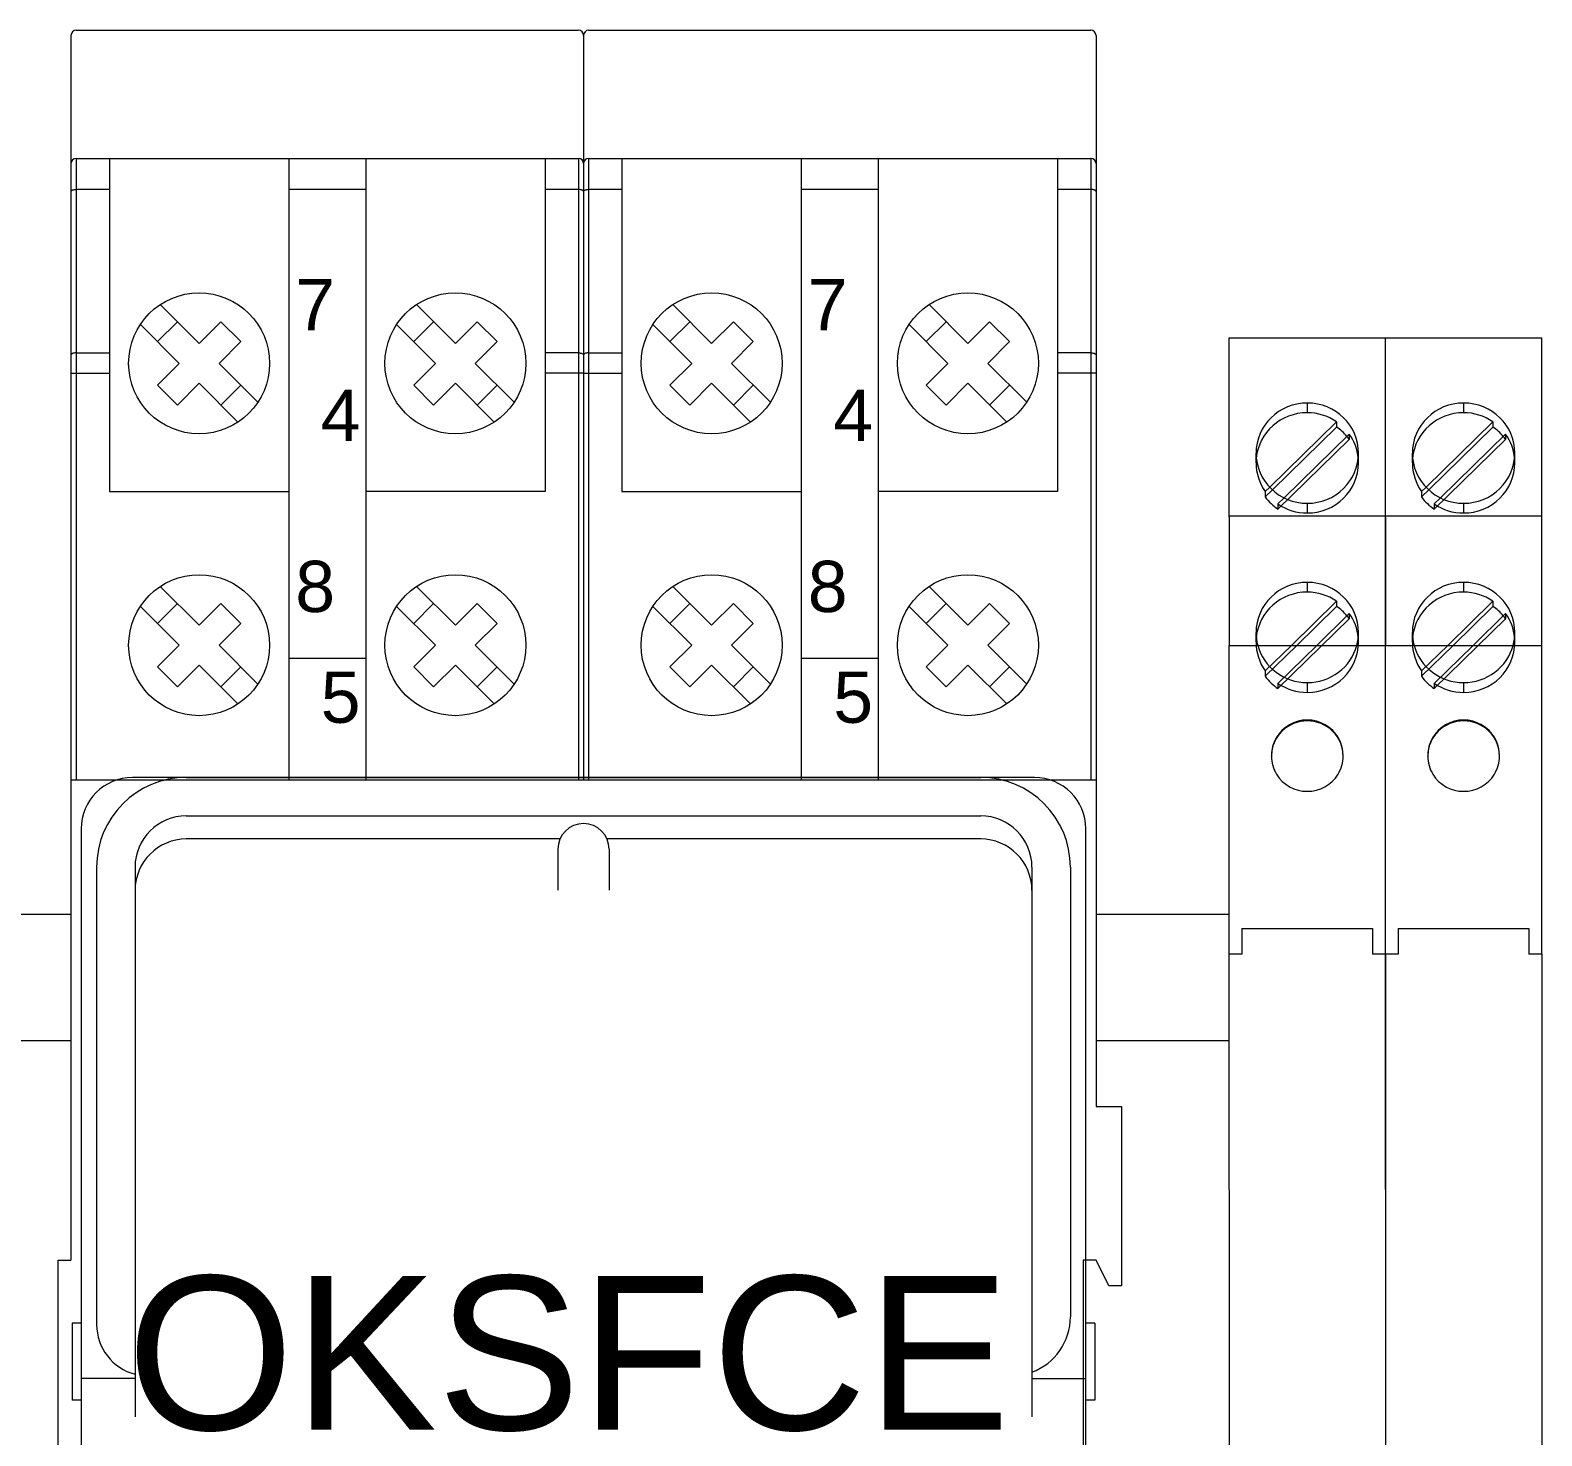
# Model space of a CAD drawing. Header units: millimetres. Extents: x 1359 to 3577, y 1336 to 3557.
# Drawn here: x 3125.2 to 3184.2, y 2518.7 to 2573.6 of the extents above; entities that cross this region are included whole.
import ezdxf

# ---------------------------------------------------------------- set-up
doc = ezdxf.new("R2010")
doc.units = ezdxf.units.MM
doc.set_wipeout_variables(frame=1)
doc.layers.add('000-PI-Oprema', color=30, linetype='Continuous', lineweight=5)
doc.layers.add('002-PI-Kabelska kanalica', color=150, linetype='Continuous')
doc.styles.get("Standard").update_dxf_attribs({"font": 'arial.ttf'})

msp = doc.modelspace()

# ---------------------------------------------------------------- linework, layer by layer
at = {"layer": '000-PI-Oprema', "color": 0, "linetype": 'ByBlock', "lineweight": 0}
for p, q in [((3127.034, 2573.556), (3146.634, 2573.556)), ((3147.034, 2573.556), (3166.634, 2573.556)), ((3127.034, 2568.556), (3146.634, 2568.556)), ((3128.334, 2568.556), (3128.334, 2555.556)), ((3145.334, 2568.556), (3145.334, 2555.556)), ((3147.034, 2568.556), (3166.634, 2568.556)), ((3148.334, 2568.556), (3148.334, 2555.556)), ((3165.334, 2568.556), (3165.334, 2555.556)), ((3128.334, 2567.341), (3127.034, 2567.341)), ((3138.334, 2567.341), (3135.334, 2567.341)), ((3146.634, 2567.341), (3145.334, 2567.341)), ((3148.334, 2567.341), (3147.034, 2567.341)), ((3158.334, 2567.341), (3155.334, 2567.341)), ((3166.634, 2567.341), (3165.334, 2567.341)), ((3130.317, 2562.85), (3131.834, 2561.334)), ((3140.317, 2562.85), (3141.834, 2561.334)), ((3150.317, 2562.85), (3151.834, 2561.334)), ((3160.317, 2562.85), (3161.834, 2561.334)), ((3129.54, 2562.072), (3131.056, 2560.556)), ((3130.207, 2561.405), (3130.985, 2562.182)), ((3131.834, 2561.334), (3132.682, 2562.182)), ((3132.682, 2562.182), (3133.46, 2561.405)), ((3139.54, 2562.072), (3141.056, 2560.556)), ((3140.207, 2561.405), (3140.985, 2562.182)), ((3141.834, 2561.334), (3142.682, 2562.182)), ((3142.682, 2562.182), (3143.46, 2561.405)), ((3149.54, 2562.072), (3151.056, 2560.556)), ((3150.207, 2561.405), (3150.985, 2562.182)), ((3151.834, 2561.334), (3152.682, 2562.182)), ((3152.682, 2562.182), (3153.46, 2561.405)), ((3159.54, 2562.072), (3161.056, 2560.556)), ((3160.207, 2561.405), (3160.985, 2562.182)), ((3161.834, 2561.334), (3162.682, 2562.182)), ((3162.682, 2562.182), (3163.46, 2561.405)), ((3132.612, 2560.556), (3133.46, 2561.405)), ((3142.612, 2560.556), (3143.46, 2561.405)), ((3152.612, 2560.556), (3153.46, 2561.405)), ((3162.612, 2560.556), (3163.46, 2561.405)), ((3172.028, 2561.55), (3178.128, 2561.55)), ((3172.028, 2555.095), (3172.028, 2561.55)), ((3172.028, 2561.55), (3172.028, 2561.55)), ((3172.028, 2561.55), (3172.028, 2561.55)), ((3172.028, 2561.55), (3172.028, 2561.55)), ((3172.028, 2561.55), (3178.128, 2561.55)), ((3172.028, 2555.095), (3172.028, 2561.55)), ((3172.028, 2561.55), (3172.028, 2561.55)), ((3172.028, 2561.55), (3172.028, 2561.55)), ((3172.028, 2561.55), (3172.028, 2561.55)), ((3178.128, 2561.55), (3178.128, 2561.55)), ((3178.128, 2561.55), (3178.128, 2561.55)), ((3178.128, 2561.55), (3178.128, 2561.55)), ((3178.128, 2555.095), (3178.128, 2561.55)), ((3178.128, 2561.55), (3178.128, 2561.55)), ((3178.128, 2561.55), (3178.128, 2561.55)), ((3178.128, 2561.55), (3178.128, 2561.55)), ((3178.128, 2555.095), (3178.128, 2561.55)), ((3178.128, 2561.55), (3184.228, 2561.55)), ((3178.128, 2555.095), (3178.128, 2561.55)), ((3178.128, 2561.55), (3178.128, 2561.55)), ((3178.128, 2561.55), (3178.128, 2561.55)), ((3178.128, 2561.55), (3178.128, 2561.55)), ((3178.128, 2561.55), (3184.228, 2561.55)), ((3178.128, 2555.095), (3178.128, 2561.55)), ((3178.128, 2561.55), (3178.128, 2561.55)), ((3178.128, 2561.55), (3178.128, 2561.55)), ((3178.128, 2561.55), (3178.128, 2561.55)), ((3178.128, 2560.706), (3178.128, 2561.15)), ((3178.128, 2560.706), (3178.128, 2561.15)), ((3184.228, 2561.55), (3184.228, 2561.55)), ((3184.228, 2561.55), (3184.228, 2561.55)), ((3184.228, 2561.55), (3184.228, 2561.55)), ((3184.228, 2555.095), (3184.228, 2561.55)), ((3184.228, 2561.55), (3184.228, 2561.55)), ((3184.228, 2561.55), (3184.228, 2561.55)), ((3184.228, 2561.55), (3184.228, 2561.55)), ((3184.228, 2555.095), (3184.228, 2561.55)), ((3184.228, 2560.706), (3184.228, 2561.15)), ((3184.228, 2560.706), (3184.228, 2561.15)), ((3127.034, 2560.964), (3128.334, 2560.964)), ((3130.207, 2559.708), (3131.056, 2560.556)), ((3132.612, 2560.556), (3134.128, 2559.04)), ((3140.207, 2559.708), (3141.056, 2560.556)), ((3142.612, 2560.556), (3144.128, 2559.04)), ((3146.634, 2560.964), (3145.334, 2560.964)), ((3147.034, 2560.964), (3148.334, 2560.964)), ((3150.207, 2559.708), (3151.056, 2560.556)), ((3152.612, 2560.556), (3154.128, 2559.04)), ((3160.207, 2559.708), (3161.056, 2560.556)), ((3162.612, 2560.556), (3164.128, 2559.04)), ((3166.634, 2560.964), (3165.334, 2560.964)), ((3126.834, 2560.179), (3128.334, 2560.179)), ((3146.834, 2560.179), (3145.334, 2560.179)), ((3146.834, 2560.179), (3148.334, 2560.179)), ((3166.834, 2560.179), (3165.334, 2560.179)), ((3172.028, 2560.05), (3172.028, 2560.05)), ((3172.028, 2560.05), (3172.028, 2560.05)), ((3178.128, 2560.05), (3178.128, 2560.05)), ((3178.128, 2560.05), (3178.128, 2560.05)), ((3130.207, 2559.708), (3130.985, 2558.93)), ((3130.985, 2558.93), (3131.834, 2559.778)), ((3131.834, 2559.778), (3133.35, 2558.262)), ((3132.682, 2558.93), (3133.46, 2559.708)), ((3140.207, 2559.708), (3140.985, 2558.93)), ((3140.985, 2558.93), (3141.834, 2559.778)), ((3141.834, 2559.778), (3143.35, 2558.262)), ((3142.682, 2558.93), (3143.46, 2559.708)), ((3150.207, 2559.708), (3150.985, 2558.93)), ((3150.985, 2558.93), (3151.834, 2559.778)), ((3151.834, 2559.778), (3153.35, 2558.262)), ((3152.682, 2558.93), (3153.46, 2559.708)), ((3160.207, 2559.708), (3160.985, 2558.93)), ((3160.985, 2558.93), (3161.834, 2559.778)), ((3161.834, 2559.778), (3163.35, 2558.262)), ((3162.682, 2558.93), (3163.46, 2559.708)), ((3175.078, 2559.007), (3175.078, 2558.628)), ((3178.128, 2557.987), (3178.128, 2558.863)), ((3178.128, 2557.987), (3178.128, 2558.863)), ((3181.178, 2559.007), (3181.178, 2558.628)), ((3184.228, 2557.987), (3184.228, 2558.863)), ((3184.228, 2557.987), (3184.228, 2558.863)), ((3176.223, 2558.276), (3173.612, 2555.721)), ((3176.223, 2558.276), (3176.223, 2558.068)), ((3182.323, 2558.276), (3179.712, 2555.721)), ((3182.323, 2558.276), (3182.323, 2558.068)), ((3173.718, 2555.617), (3176.223, 2558.068)), ((3176.718, 2557.584), (3173.933, 2554.86)), ((3174.176, 2555.305), (3176.718, 2557.791)), ((3176.718, 2557.791), (3176.718, 2557.584)), ((3179.818, 2555.617), (3182.323, 2558.068)), ((3182.818, 2557.584), (3180.033, 2554.86)), ((3180.276, 2555.305), (3182.818, 2557.791)), ((3182.818, 2557.791), (3182.818, 2557.584)), ((3173.078, 2556.672), (3173.078, 2557.051)), ((3177.078, 2556.672), (3177.078, 2557.051)), ((3179.178, 2556.672), (3179.178, 2557.051)), ((3183.178, 2556.672), (3183.178, 2557.051)), ((3128.334, 2555.556), (3135.334, 2555.556)), ((3145.334, 2555.556), (3138.334, 2555.556)), ((3148.334, 2555.556), (3155.334, 2555.556)), ((3165.334, 2555.556), (3158.334, 2555.556)), ((3173.612, 2555.721), (3173.438, 2555.552)), ((3173.438, 2555.344), (3173.718, 2555.617)), ((3173.438, 2555.552), (3173.438, 2555.344)), ((3173.933, 2555.068), (3174.176, 2555.305)), ((3179.712, 2555.721), (3179.538, 2555.552)), ((3179.538, 2555.344), (3179.818, 2555.617)), ((3179.538, 2555.552), (3179.538, 2555.344)), ((3180.033, 2555.068), (3180.276, 2555.305)), ((3172.028, 2554.55), (3172.028, 2555.095)), ((3172.028, 2554.55), (3172.028, 2555.095)), ((3173.933, 2555.068), (3173.933, 2554.86)), ((3175.078, 2555.095), (3175.078, 2554.715)), ((3178.128, 2554.55), (3178.128, 2555.095)), ((3178.128, 2554.55), (3178.128, 2555.095)), ((3178.128, 2554.55), (3178.128, 2555.095)), ((3178.128, 2554.55), (3178.128, 2555.095)), ((3180.033, 2555.068), (3180.033, 2554.86)), ((3181.178, 2555.095), (3181.178, 2554.715)), ((3184.228, 2554.55), (3184.228, 2555.095)), ((3184.228, 2554.55), (3184.228, 2555.095)), ((3172.028, 2554.599), (3178.128, 2554.599)), ((3172.028, 2554.55), (3172.028, 2554.55)), ((3172.028, 2554.55), (3172.028, 2549.55)), ((3172.028, 2554.55), (3172.028, 2554.55)), ((3172.028, 2554.55), (3172.028, 2549.55)), ((3178.128, 2554.599), (3184.228, 2554.599)), ((3178.128, 2554.55), (3178.128, 2554.55)), ((3178.128, 2549.55), (3178.128, 2554.55)), ((3178.128, 2554.55), (3178.128, 2554.55)), ((3178.128, 2549.55), (3178.128, 2554.55)), ((3178.128, 2554.55), (3178.128, 2554.55)), ((3178.128, 2554.55), (3178.128, 2549.55)), ((3178.128, 2554.55), (3178.128, 2554.55)), ((3178.128, 2554.55), (3178.128, 2549.55)), ((3184.228, 2554.55), (3184.228, 2554.55)), ((3184.228, 2549.55), (3184.228, 2554.55)), ((3184.228, 2554.55), (3184.228, 2554.55)), ((3184.228, 2549.55), (3184.228, 2554.55)), ((3130.317, 2551.85), (3131.834, 2550.334)), ((3140.317, 2551.85), (3141.834, 2550.334)), ((3150.317, 2551.85), (3151.834, 2550.334)), ((3160.317, 2551.85), (3161.834, 2550.334)), ((3175.078, 2552.007), (3175.078, 2551.628)), ((3178.128, 2550.987), (3178.128, 2551.859)), ((3178.128, 2550.987), (3178.128, 2551.859)), ((3181.178, 2552.007), (3181.178, 2551.628)), ((3184.228, 2550.987), (3184.228, 2551.859)), ((3184.228, 2550.987), (3184.228, 2551.859)), ((3130.207, 2550.405), (3130.985, 2551.182)), ((3131.834, 2550.334), (3132.682, 2551.182)), ((3132.682, 2551.182), (3133.46, 2550.405)), ((3140.207, 2550.405), (3140.985, 2551.182)), ((3141.834, 2550.334), (3142.682, 2551.182)), ((3142.682, 2551.182), (3143.46, 2550.405)), ((3150.207, 2550.405), (3150.985, 2551.182)), ((3151.834, 2550.334), (3152.682, 2551.182)), ((3152.682, 2551.182), (3153.46, 2550.405)), ((3160.207, 2550.405), (3160.985, 2551.182)), ((3161.834, 2550.334), (3162.682, 2551.182)), ((3162.682, 2551.182), (3163.46, 2550.405)), ((3176.223, 2551.276), (3174.46, 2549.55)), ((3176.223, 2551.276), (3176.223, 2551.068)), ((3182.323, 2551.276), (3180.56, 2549.55)), ((3182.323, 2551.276), (3182.323, 2551.068)), ((3129.54, 2551.072), (3131.056, 2549.556)), ((3139.54, 2551.072), (3141.056, 2549.556)), ((3149.54, 2551.072), (3151.056, 2549.556)), ((3159.54, 2551.072), (3161.056, 2549.556)), ((3176.718, 2550.584), (3173.933, 2547.86)), ((3174.672, 2549.55), (3176.223, 2551.068)), ((3175.449, 2549.55), (3176.718, 2550.791)), ((3176.718, 2550.791), (3176.718, 2550.584)), ((3182.818, 2550.584), (3180.033, 2547.86)), ((3180.772, 2549.55), (3182.323, 2551.068)), ((3181.549, 2549.55), (3182.818, 2550.791)), ((3182.818, 2550.791), (3182.818, 2550.584)), ((3132.612, 2549.556), (3133.46, 2550.405)), ((3142.612, 2549.556), (3143.46, 2550.405)), ((3152.612, 2549.556), (3153.46, 2550.405)), ((3162.612, 2549.556), (3163.46, 2550.405)), ((3173.078, 2549.672), (3173.078, 2550.051)), ((3177.078, 2549.672), (3177.078, 2550.051)), ((3179.178, 2549.672), (3179.178, 2550.051)), ((3183.178, 2549.672), (3183.178, 2550.051)), ((3130.207, 2548.708), (3131.056, 2549.556)), ((3132.612, 2549.556), (3134.128, 2548.04)), ((3140.207, 2548.708), (3141.056, 2549.556)), ((3142.612, 2549.556), (3144.128, 2548.04)), ((3150.207, 2548.708), (3151.056, 2549.556)), ((3152.612, 2549.556), (3154.128, 2548.04)), ((3160.207, 2548.708), (3161.056, 2549.556)), ((3162.612, 2549.556), (3164.128, 2548.04)), ((3172.028, 2549.55), (3178.128, 2549.55)), ((3172.028, 2539.2), (3172.028, 2549.55)), ((3172.028, 2549.55), (3172.028, 2549.55)), ((3172.028, 2539.2), (3172.028, 2549.55)), ((3172.028, 2549.55), (3172.028, 2549.55)), ((3173.438, 2548.344), (3174.672, 2549.55)), ((3174.46, 2549.55), (3173.438, 2548.552)), ((3173.933, 2548.068), (3175.449, 2549.55)), ((3178.128, 2549.55), (3178.128, 2549.55)), ((3178.128, 2539.2), (3178.128, 2549.55)), ((3178.128, 2549.55), (3178.128, 2549.55)), ((3178.128, 2539.2), (3178.128, 2549.55)), ((3178.128, 2549.55), (3184.228, 2549.55)), ((3178.128, 2539.2), (3178.128, 2549.55)), ((3178.128, 2549.55), (3178.128, 2549.55)), ((3178.128, 2539.2), (3178.128, 2549.55)), ((3178.128, 2549.55), (3178.128, 2549.55)), ((3179.538, 2548.344), (3180.772, 2549.55)), ((3180.56, 2549.55), (3179.538, 2548.552)), ((3180.033, 2548.068), (3181.549, 2549.55)), ((3184.228, 2549.55), (3184.228, 2549.55)), ((3184.228, 2539.2), (3184.228, 2549.55)), ((3184.228, 2549.55), (3184.228, 2549.55)), ((3184.228, 2539.2), (3184.228, 2549.55)), ((3130.985, 2547.93), (3131.834, 2548.778)), ((3131.834, 2548.778), (3133.35, 2547.262)), ((3138.334, 2549.041), (3135.334, 2549.041)), ((3140.985, 2547.93), (3141.834, 2548.778)), ((3141.834, 2548.778), (3143.35, 2547.262)), ((3150.985, 2547.93), (3151.834, 2548.778)), ((3151.834, 2548.778), (3153.35, 2547.262)), ((3158.334, 2549.041), (3155.334, 2549.041)), ((3160.985, 2547.93), (3161.834, 2548.778)), ((3161.834, 2548.778), (3163.35, 2547.262)), ((3130.207, 2548.708), (3130.985, 2547.93)), ((3132.682, 2547.93), (3133.46, 2548.708)), ((3140.207, 2548.708), (3140.985, 2547.93)), ((3142.682, 2547.93), (3143.46, 2548.708)), ((3150.207, 2548.708), (3150.985, 2547.93)), ((3152.682, 2547.93), (3153.46, 2548.708)), ((3160.207, 2548.708), (3160.985, 2547.93)), ((3162.682, 2547.93), (3163.46, 2548.708)), ((3173.438, 2548.552), (3173.438, 2548.344)), ((3179.538, 2548.552), (3179.538, 2548.344)), ((3173.933, 2548.068), (3173.933, 2547.86)), ((3175.078, 2548.095), (3175.078, 2547.715)), ((3180.033, 2548.068), (3180.033, 2547.86)), ((3181.178, 2548.095), (3181.178, 2547.715)), ((3173.678, 2545.227), (3173.678, 2545.236)), ((3176.478, 2545.227), (3176.478, 2545.236)), ((3179.778, 2545.227), (3179.778, 2545.236)), ((3182.578, 2545.227), (3182.578, 2545.236)), ((3172.053, 2513), (3172.028, 2539.2)), ((3172.053, 2513), (3172.028, 2539.2)), ((3178.128, 2537.5), (3178.128, 2539.2)), ((3178.128, 2537.5), (3178.128, 2539.2)), ((3178.153, 2513), (3178.128, 2539.2)), ((3178.153, 2513), (3178.128, 2539.2)), ((3184.228, 2537.5), (3184.228, 2539.2)), ((3184.228, 2537.5), (3184.228, 2539.2)), ((3172.028, 2538.55), (3172.028, 2538.55)), ((3172.028, 2538.55), (3172.028, 2538.55)), ((3172.528, 2538.5), (3177.628, 2538.5)), ((3172.528, 2538.5), (3172.528, 2538.5)), ((3172.528, 2538.5), (3172.528, 2537.5)), ((3177.628, 2538.5), (3177.628, 2538.5)), ((3177.628, 2538.5), (3177.628, 2537.5)), ((3178.128, 2538.55), (3178.128, 2538.55)), ((3178.128, 2538.55), (3178.128, 2538.55)), ((3178.128, 2538.55), (3178.128, 2538.55)), ((3178.128, 2538.55), (3178.128, 2538.55)), ((3178.628, 2538.5), (3183.728, 2538.5)), ((3178.628, 2538.5), (3178.628, 2538.5)), ((3178.628, 2538.5), (3178.628, 2537.5)), ((3183.728, 2538.5), (3183.728, 2538.5)), ((3183.728, 2538.5), (3183.728, 2537.5)), ((3184.228, 2538.55), (3184.228, 2538.55)), ((3184.228, 2538.55), (3184.228, 2538.55)), ((3172.028, 2537.75), (3172.028, 2537.75)), ((3172.028, 2537.75), (3172.028, 2537.75)), ((3178.128, 2537.75), (3178.128, 2537.75)), ((3178.128, 2537.75), (3178.128, 2537.75)), ((3178.128, 2537.75), (3178.128, 2537.75)), ((3178.128, 2537.75), (3178.128, 2537.75)), ((3184.228, 2537.75), (3184.228, 2537.75)), ((3184.228, 2537.75), (3184.228, 2537.75)), ((3172.028, 2537.5), (3172.028, 2537.5)), ((3172.528, 2537.5), (3172.028, 2537.5)), ((3172.028, 2537.5), (3172.028, 2537.5)), ((3172.528, 2537.5), (3172.528, 2537.5)), ((3177.628, 2537.5), (3177.628, 2537.5)), ((3178.128, 2537.5), (3177.628, 2537.5)), ((3178.128, 2537.5), (3178.128, 2537.5)), ((3178.128, 2537.5), (3178.128, 2511.2)), ((3178.128, 2537.5), (3178.128, 2537.5)), ((3178.128, 2537.5), (3178.128, 2511.2)), ((3178.128, 2537.5), (3178.128, 2537.5)), ((3178.628, 2537.5), (3178.128, 2537.5)), ((3178.128, 2537.5), (3178.128, 2537.5)), ((3178.628, 2537.5), (3178.628, 2537.5)), ((3183.728, 2537.5), (3183.728, 2537.5)), ((3184.228, 2537.5), (3183.728, 2537.5)), ((3184.228, 2537.5), (3184.228, 2537.5)), ((3184.228, 2537.5), (3184.228, 2511.2)), ((3184.228, 2537.5), (3184.228, 2537.5)), ((3184.228, 2537.5), (3184.228, 2511.2)), ((3172.028, 2536.791), (3172.028, 2536.791)), ((3172.028, 2536.791), (3172.028, 2536.791)), ((3178.128, 2536.791), (3178.128, 2536.791)), ((3178.128, 2536.791), (3178.128, 2536.791)), ((3178.128, 2536.791), (3178.128, 2536.791)), ((3178.128, 2536.791), (3178.128, 2536.791)), ((3184.228, 2536.791), (3184.228, 2536.791)), ((3184.228, 2536.791), (3184.228, 2536.791)), ((3167.834, 2531.556), (3167.834, 2524.556)), ((3126.334, 2517.556), (3126.334, 2525.556)), ((3167.834, 2524.556), (3167.334, 2524.556))]:
    msp.add_line(p, q, dxfattribs=at)
for points in [[(3126.834, 2567.263), (3126.835, 2567.273), (3126.841, 2567.283), (3126.849, 2567.293), (3126.861, 2567.302), (3126.875, 2567.31), (3126.892, 2567.318), (3126.912, 2567.325), (3126.934, 2567.331), (3126.957, 2567.335), (3126.982, 2567.339), (3127.008, 2567.341), (3127.034, 2567.341)], [(3146.834, 2567.263), (3146.832, 2567.273), (3146.827, 2567.283), (3146.818, 2567.293), (3146.807, 2567.302), (3146.792, 2567.31), (3146.775, 2567.318), (3146.755, 2567.325), (3146.734, 2567.331), (3146.71, 2567.335), (3146.685, 2567.339), (3146.66, 2567.341), (3146.634, 2567.341)], [(3146.834, 2567.263), (3146.835, 2567.273), (3146.841, 2567.283), (3146.849, 2567.293), (3146.861, 2567.302), (3146.875, 2567.31), (3146.892, 2567.318), (3146.912, 2567.325), (3146.934, 2567.331), (3146.957, 2567.335), (3146.982, 2567.339), (3147.008, 2567.341), (3147.034, 2567.341)], [(3166.834, 2567.263), (3166.832, 2567.273), (3166.827, 2567.283), (3166.818, 2567.293), (3166.807, 2567.302), (3166.792, 2567.31), (3166.775, 2567.318), (3166.755, 2567.325), (3166.734, 2567.331), (3166.71, 2567.335), (3166.685, 2567.339), (3166.66, 2567.341), (3166.634, 2567.341)], [(3127.034, 2560.964), (3127.008, 2560.963), (3126.982, 2560.961), (3126.957, 2560.958), (3126.934, 2560.954), (3126.912, 2560.948), (3126.892, 2560.941), (3126.875, 2560.933), (3126.861, 2560.925), (3126.849, 2560.916), (3126.841, 2560.906), (3126.835, 2560.896), (3126.834, 2560.886)], [(3146.634, 2560.964), (3146.66, 2560.963), (3146.685, 2560.961), (3146.71, 2560.958), (3146.734, 2560.954), (3146.755, 2560.948), (3146.775, 2560.941), (3146.792, 2560.933), (3146.807, 2560.925), (3146.818, 2560.916), (3146.827, 2560.906), (3146.832, 2560.896), (3146.834, 2560.886)], [(3147.034, 2560.964), (3147.008, 2560.963), (3146.982, 2560.961), (3146.957, 2560.958), (3146.934, 2560.954), (3146.912, 2560.948), (3146.892, 2560.941), (3146.875, 2560.933), (3146.861, 2560.925), (3146.849, 2560.916), (3146.841, 2560.906), (3146.835, 2560.896), (3146.834, 2560.886)], [(3166.634, 2560.964), (3166.66, 2560.963), (3166.685, 2560.961), (3166.71, 2560.958), (3166.734, 2560.954), (3166.755, 2560.948), (3166.775, 2560.941), (3166.792, 2560.933), (3166.807, 2560.925), (3166.818, 2560.916), (3166.827, 2560.906), (3166.832, 2560.896), (3166.834, 2560.886)]]:
    msp.add_lwpolyline(points, dxfattribs=at)
for centre in [(3131.834, 2560.556), (3141.834, 2560.556), (3151.834, 2560.556), (3161.834, 2560.556), (3131.834, 2549.556), (3141.834, 2549.556), (3151.834, 2549.556), (3161.834, 2549.556)]:
    msp.add_circle(centre, 2.75, dxfattribs=at)
for centre, radius, start, end in [((3127.034, 2573.356), 0.2, 90, 180), ((3146.634, 2573.356), 0.2, 0, 90), ((3147.034, 2573.356), 0.2, 90, 180), ((3166.634, 2573.356), 0.2, 0, 90), ((3127.034, 2568.356), 0.2, 90, 180), ((3146.634, 2568.356), 0.2, 0, 90), ((3147.034, 2568.356), 0.2, 90, 180), ((3166.634, 2568.356), 0.2, 0, 90), ((3175.078, 2545.236), 1.4, 0, 180.00002), ((3181.178, 2545.236), 1.4, 0, 180.00002)]:
    msp.add_arc(centre, radius, start, end, dxfattribs=at)
for centre, major_axis, ratio, start_param, end_param in [((3175.078, 2557.051), (-2, 0), 0.978148, -1.570796, 0), ((3175.078, 2557.051), (-2, 0), 0.978148, 3.141593, 4.712389), ((3181.178, 2557.051), (-2, 0), 0.978148, -1.570796, 0), ((3181.178, 2557.051), (-2, 0), 0.978148, 3.141593, 4.712389), ((3175.078, 2556.672), (-2, 0), 0.978148, -1.570796, -0.097132), ((3175.078, 2556.672), (-2, 0), 0.978148, -2.180289, -1.570796), ((3181.178, 2556.672), (-2, 0), 0.978148, -1.570796, -0.097132), ((3181.178, 2556.672), (-2, 0), 0.978148, -2.180289, -1.570796), ((3175.078, 2556.464), (2, 0), 0.978148, 0.685382, 0.961304), ((3175.078, 2556.464), (2, 0), 0.978148, 0.609492, 0.685382), ((3175.078, 2556.672), (-2, 0), 0.978148, -3.044461, -2.5321), ((3181.178, 2556.464), (2, 0), 0.978148, 0.685382, 0.961304), ((3181.178, 2556.464), (2, 0), 0.978148, 0.609492, 0.685382), ((3181.178, 2556.672), (-2, 0), 0.978148, -3.044461, -2.5321), ((3175.078, 2557.051), (-2, 0), 0.978148, 0, 1.570796), ((3175.078, 2557.051), (-2, 0), 0.978148, 1.570796, 3.141593), ((3181.178, 2557.051), (-2, 0), 0.978148, 0, 1.570796), ((3181.178, 2557.051), (-2, 0), 0.978148, 1.570796, 3.141593), ((3175.078, 2556.672), (-2, 0), 0.978148, -0.097132, 0), ((3175.078, 2556.672), (-2, 0), 0.978148, 0, 0.609492), ((3175.078, 2556.672), (-2, 0), 0.978148, 1.570796, 3.141593), ((3175.078, 2556.672), (-2, 0), 0.978148, 3.141593, 3.238724), ((3181.178, 2556.672), (-2, 0), 0.978148, -0.097132, 0), ((3181.178, 2556.672), (-2, 0), 0.978148, 0, 0.609492), ((3181.178, 2556.672), (-2, 0), 0.978148, 1.570796, 3.141593), ((3181.178, 2556.672), (-2, 0), 0.978148, 3.141593, 3.238724), ((3175.078, 2556.464), (2, 0), 0.978148, -2.5321, -2.180289), ((3181.178, 2556.464), (2, 0), 0.978148, -2.5321, -2.180289), ((3175.078, 2556.672), (-2, 0), 0.978148, 0.961304, 1.570796), ((3181.178, 2556.672), (-2, 0), 0.978148, 0.961304, 1.570796), ((3175.078, 2550.051), (-2, 0), 0.978148, -1.570796, 0), ((3175.078, 2550.051), (-2, 0), 0.978148, 3.141593, 4.712389), ((3181.178, 2550.051), (-2, 0), 0.978148, -1.570796, 0), ((3181.178, 2550.051), (-2, 0), 0.978148, 3.141593, 4.712389), ((3175.078, 2549.672), (-2, 0), 0.978148, -1.570796, -0.097132), ((3175.078, 2549.672), (-2, 0), 0.978148, -2.180289, -1.570796), ((3181.178, 2549.672), (-2, 0), 0.978148, -1.570796, -0.097132), ((3181.178, 2549.672), (-2, 0), 0.978148, -2.180289, -1.570796), ((3175.078, 2549.464), (2, 0), 0.978148, 0.685382, 0.961304), ((3175.078, 2549.464), (2, 0), 0.978148, 0.609492, 0.685382), ((3175.078, 2549.672), (-2, 0), 0.978148, -3.044461, -2.5321), ((3181.178, 2549.464), (2, 0), 0.978148, 0.685382, 0.961304), ((3181.178, 2549.464), (2, 0), 0.978148, 0.609492, 0.685382), ((3181.178, 2549.672), (-2, 0), 0.978148, -3.044461, -2.5321), ((3175.078, 2550.051), (-2, 0), 0.978148, 0, 0.258728), ((3175.078, 2550.051), (-2, 0), 0.978148, 2.882864, 3.141593), ((3181.178, 2550.051), (-2, 0), 0.978148, 0, 0.258728), ((3181.178, 2550.051), (-2, 0), 0.978148, 2.882864, 3.141593), ((3175.078, 2549.672), (-2, 0), 0.978148, -0.097132, 0), ((3175.078, 2549.672), (-2, 0), 0.978148, 0, 0.609492), ((3175.078, 2550.051), (-2, 0), 0.978148, 0.258728, 1.570796), ((3175.078, 2549.672), (-2, 0), 0.978148, 1.570796, 3.141593), ((3175.078, 2550.051), (-2, 0), 0.978148, 1.570796, 2.882864), ((3175.078, 2549.672), (-2, 0), 0.978148, 3.141593, 3.238724), ((3181.178, 2549.672), (-2, 0), 0.978148, -0.097132, 0), ((3181.178, 2549.672), (-2, 0), 0.978148, 0, 0.609492), ((3181.178, 2550.051), (-2, 0), 0.978148, 0.258728, 1.570796), ((3181.178, 2549.672), (-2, 0), 0.978148, 1.570796, 3.141593), ((3181.178, 2550.051), (-2, 0), 0.978148, 1.570796, 2.882864), ((3181.178, 2549.672), (-2, 0), 0.978148, 3.141593, 3.238724), ((3175.078, 2549.464), (2, 0), 0.978148, -2.5321, -2.180289), ((3181.178, 2549.464), (2, 0), 0.978148, -2.5321, -2.180289), ((3175.078, 2549.672), (-2, 0), 0.978148, 0.961304, 1.570796), ((3181.178, 2549.672), (-2, 0), 0.978148, 0.961304, 1.570796), ((3175.078, 2545.227), (-1.4, 0), 0.982559, -1.570796, 0.003609), ((3175.078, 2545.236), (1.4, 0), 0.994522, 1.570796, 3.141593), ((3175.078, 2545.236), (1.4, 0), 0.994522, 0, 1.570796), ((3175.078, 2545.227), (-1.4, 0), 0.982559, 3.141538, 4.712389), ((3181.178, 2545.227), (-1.4, 0), 0.982559, -1.570796, 0.003609), ((3181.178, 2545.236), (1.4, 0), 0.994522, 1.570796, 3.141593), ((3181.178, 2545.236), (1.4, 0), 0.994522, 0, 1.570796), ((3181.178, 2545.227), (-1.4, 0), 0.982559, 3.141538, 4.712389), ((3175.078, 2545.236), (1.4, 0), 0.994522, 3.141593, 3.68285), ((3175.078, 2545.227), (-1.4, 0), 0.982559, 0.003609, 0.541258), ((3175.078, 2545.236), (1.4, 0), 0.994522, -0.541258, 0), ((3175.078, 2545.227), (-1.4, 0), 0.982559, 2.600335, 3.141538), ((3181.178, 2545.236), (1.4, 0), 0.994522, 3.141593, 3.68285), ((3181.178, 2545.227), (-1.4, 0), 0.982559, 0.003609, 0.541258), ((3181.178, 2545.236), (1.4, 0), 0.994522, -0.541258, 0), ((3181.178, 2545.227), (-1.4, 0), 0.982559, 2.600335, 3.141538), ((3175.078, 2545.218), (-1.398, 0), 0.976187, 0.538389, 2.603204), ((3181.178, 2545.218), (-1.398, 0), 0.976187, 0.538389, 2.603204)]:
    msp.add_ellipse(centre, major_axis=major_axis, ratio=ratio, start_param=start_param, end_param=end_param, dxfattribs=at)
at = {"layer": '002-PI-Kabelska kanalica', "color": 0, "linetype": 'ByBlock', "lineweight": 0, "ltscale": 0.25}
for p, q in [((3121.834, 2539.056), (3126.834, 2539.056)), ((3166.834, 2539.056), (3172.028, 2539.056)), ((3121.809, 2534.129), (3126.834, 2534.129)), ((3166.809, 2534.129), (3172.033, 2534.129)), ((3178.128, 2534.129), (3178.133, 2534.129))]:
    msp.add_line(p, q, dxfattribs=at)

# ---------------------------------------------------------------- texts
at = {"layer": '000-PI-Oprema', "color": 0, "linetype": 'ByBlock', "lineweight": 0, "char_height": 1.9995, "width": 2.5471}
for s, insert, attachment_point in [('{\\fArial|b0|i0|c0|p34;7}', (3135.586, 2563.85), 1), ('{\\fArial|b0|i0|c0|p34;7}', (3155.586, 2563.85), 1), ('{\\fArial|b0|i0|c0|p34;4}', (3138.133, 2559.527), 3), ('{\\fArial|b0|i0|c0|p34;4}', (3158.133, 2559.527), 3), ('{\\fArial|b0|i0|c0|p34;8}', (3135.586, 2552.85), 1), ('{\\fArial|b0|i0|c0|p34;8}', (3155.586, 2552.85), 1), ('{\\fArial|b0|i0|c0|p34;5}', (3138.133, 2548.527), 3), ('{\\fArial|b0|i0|c0|p34;5}', (3158.133, 2548.527), 3)]:
    msp.add_mtext(s, dxfattribs=dict(at, insert=insert, attachment_point=attachment_point))

# ---------------------------------------------------------------- next in the draw order: wipeouts: each hides what was drawn before it
at = {"color": 0, "linetype": 'ByBlock', "lineweight": 0}
msp.add_wipeout([(3126.834, 2544.306), (3166.834, 2544.306), (3166.834, 2498.806), (3126.834, 2498.806)], dxfattribs=at).dxf.layer = '000-PI-Oprema'

# ---------------------------------------------------------------- next in the draw order: linework, layer by layer
at = {"layer": '000-PI-Oprema', "color": 0, "linetype": 'ByBlock', "lineweight": 0}
for p, q in [((3126.834, 2573.356), (3126.834, 2525.556)), ((3146.834, 2573.356), (3146.834, 2544.306)), ((3166.834, 2573.356), (3166.834, 2531.556)), ((3127.034, 2568.556), (3127.034, 2544.306)), ((3135.334, 2568.556), (3135.334, 2544.306)), ((3138.334, 2568.556), (3138.334, 2544.306)), ((3146.634, 2568.556), (3146.634, 2544.306)), ((3147.034, 2568.556), (3147.034, 2544.306)), ((3155.334, 2568.556), (3155.334, 2544.306)), ((3158.334, 2568.556), (3158.334, 2544.306)), ((3166.634, 2568.556), (3166.634, 2544.306)), ((3126.834, 2544.306), (3146.834, 2544.306)), ((3164.434, 2544.393), (3129.234, 2544.393)), ((3131.334, 2544.393), (3162.334, 2544.393)), ((3146.834, 2544.306), (3166.834, 2544.306)), ((3131.334, 2542.893), (3162.334, 2542.893)), ((3127.234, 2542.393), (3127.234, 2500.793)), ((3166.434, 2500.793), (3166.434, 2542.393)), ((3145.917, 2541.993), (3131.334, 2541.993)), ((3162.334, 2541.993), (3147.75, 2541.993)), ((3145.834, 2541.593), (3145.834, 2539.993)), ((3147.834, 2541.593), (3147.834, 2539.993)), ((3127.834, 2540.893), (3127.834, 2523.043)), ((3129.334, 2540.893), (3129.334, 2523.043)), ((3164.334, 2540.893), (3164.334, 2523.343)), ((3165.834, 2540.893), (3165.834, 2523.343)), ((3129.334, 2539.993), (3129.334, 2519.443)), ((3164.334, 2539.993), (3164.334, 2519.443)), ((3166.834, 2531.556), (3167.834, 2531.556)), ((3126.334, 2525.556), (3126.834, 2525.556)), ((3166.334, 2525.556), (3166.334, 2517.556)), ((3166.834, 2525.556), (3166.334, 2525.556)), ((3167.334, 2524.556), (3166.834, 2525.556)), ((3126.884, 2523.093), (3126.884, 2520.093)), ((3127.234, 2523.093), (3126.884, 2523.093)), ((3166.784, 2523.093), (3166.434, 2523.093)), ((3166.784, 2523.093), (3166.784, 2520.093)), ((3129.334, 2520.943), (3127.234, 2520.943)), ((3164.334, 2520.943), (3166.434, 2520.943)), ((3127.234, 2520.093), (3126.884, 2520.093)), ((3166.784, 2520.093), (3166.434, 2520.093))]:
    msp.add_line(p, q, dxfattribs=at)
for centre, radius, start, end in [((3129.234, 2542.393), 2, 90, 180), ((3131.334, 2540.893), 3.5, 90, 180), ((3162.334, 2540.893), 3.5, 0, 90), ((3164.434, 2542.393), 2, 0, 90), ((3131.334, 2540.893), 2, 90, 180), ((3162.334, 2540.893), 2, 0, 90), ((3146.834, 2541.593), 1, 0, 180), ((3131.334, 2539.993), 2, 90, 180), ((3162.334, 2539.993), 2, 0, 90), ((3129.834, 2523.043), 2, 180, 255.52249), ((3163.534, 2523.343), 2.3, 290.35441, 0)]:
    msp.add_arc(centre, radius, start, end, dxfattribs=at)

# ---------------------------------------------------------------- next in the draw order: texts
at = {"layer": '000-PI-Oprema', "color": 0, "linetype": 'ByBlock', "lineweight": 0, "insert": (3146.242, 2521.893), "char_height": 6, "attachment_point": 5}
msp.add_mtext_dynamic_manual_height_columns('{\\fArial|b0|i0|c238|p34;OK}S{\\fArial|b0|i0|c238|p34;FC}E', width=44.995, gutter_width=1, heights=[10], dxfattribs=at)

doc.saveas('drawing.dxf')
